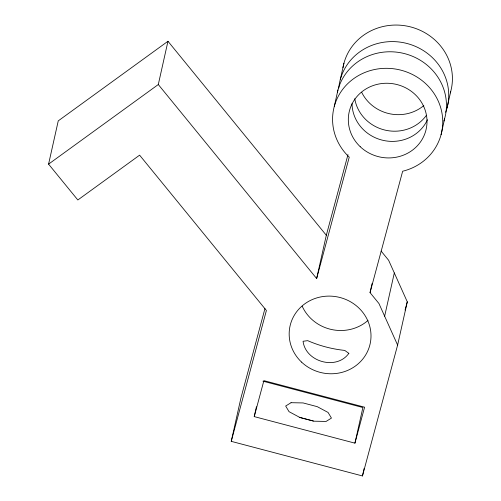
<?xml version="1.0" encoding="UTF-8"?>
<svg xmlns="http://www.w3.org/2000/svg" width="501" height="501" viewBox="0 0 501 501"><rect width="100%" height="100%" fill="white"/><g stroke="black" fill="none" stroke-linecap="round" stroke-linejoin="round"><path stroke-width="0.75" d="M381.123 251.076L388.626 260.269L407.282 301.827L397.612 345.095L362.461 475.95L231.237 441.35L266.394 310.495L139.61 155.16L77.837 199.98L48.578 164.134L58.254 120.866L167.967 41.264L326.314 235.27L316.638 278.537L158.297 84.531L167.967 41.264M231.237 441.35L240.912 398.088L264.954 308.591M254.226 416.607L263.889 380.641L364.59 407.194L354.927 443.153L254.226 416.607L256.431 406.749M334.261 106.513L337.956 89.973M340.235 79.791L343.93 63.245M397.612 345.095L378.956 303.537L370.045 292.622L372.08 283.51M354.927 443.153L362.893 407.526L262.944 381.173M384.643 316.2L394.312 272.939M362.461 475.95L364.152 468.36M441.068 134.675L444.763 118.13A55.235 52.129 12.6 0 0 403.725 53.407A55.235 52.129 12.6 0 0 337.423 92.165M447.042 107.953L450.737 91.407M326.314 235.27L347.982 154.602M316.638 278.537L349.247 157.157A55.235 52.129 12.6 0 1 355.447 77.442A55.235 52.129 12.6 0 1 437.267 99.016A55.235 52.129 12.6 0 1 402.654 171.236L370.045 292.622M405.058 310.1L407.282 301.827M48.578 164.134L158.297 84.531M299.247 417.32L313.388 421.053M427.459 119.752A39.454 37.237 12.6 0 1 383.628 140.474A39.454 37.237 12.6 0 1 352.015 103.644M423.84 105.542A39.454 37.237 12.6 0 1 361.678 92.29M444.562 118.856A55.235 52.129 12.6 0 1 443.892 121.023M342.96 67.679A55.235 52.129 12.6 0 1 409.298 26.591A55.235 52.129 12.6 0 1 450.324 92.854M426.332 115.412A39.454 37.237 12.6 0 1 385.137 130.122A39.454 37.237 12.6 0 1 354.758 98.716M338.764 88.001A55.235 52.129 12.6 0 1 405.203 43.042A55.235 52.129 12.6 0 1 445.665 112.274M368.01 320.421A41.032 38.727 12.6 0 1 302.166 306.142M348.846 353.337C336.653 370.64 305.554 361.998 303.067 341.269L307.714 340.655C319.5 345.815 331.956 349.047 344.744 350.424L348.846 353.337M291.05 402.698L285.67 406.029L289.039 411.672L299.867 417.458L314.008 421.191L326.076 421.435L331.449 418.097L328.08 412.461L317.258 406.668L303.111 402.936L291.05 402.698M360.225 146.712A39.454 37.237 12.6 0 0 425.806 130.655A39.454 37.237 12.6 0 0 376.959 84.419A39.454 37.237 12.6 0 0 360.225 146.712M301.546 362.098A41.032 38.727 12.6 0 0 369.757 345.396A41.032 38.727 12.6 0 0 318.949 297.318A41.032 38.727 12.6 0 0 301.546 362.098"/></g></svg>
